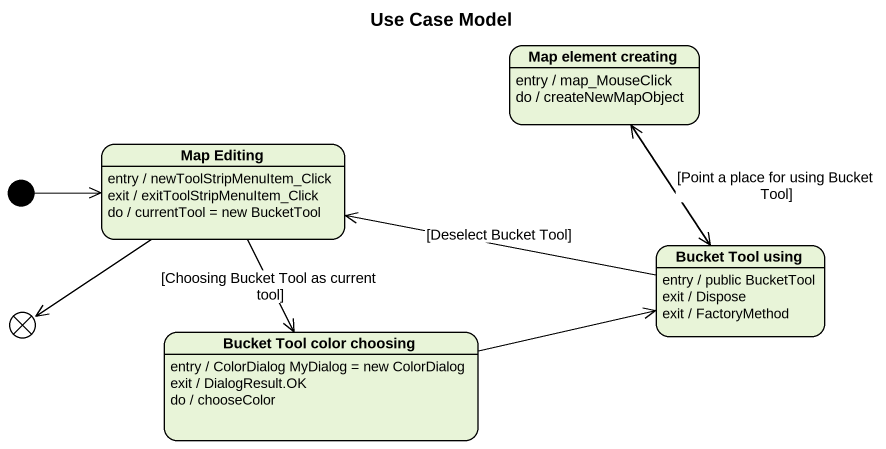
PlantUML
@startuml
title Use Case Model
hide empty description
state "Map element creating" as Map_element_creating
Map_element_creating : entry / map_MouseClick
Map_element_creating : do / createNewMapObject
state "Map Editing" as Map_Editing
Map_Editing : entry / newToolStripMenuItem_Click
Map_Editing : exit / exitToolStripMenuItem_Click
Map_Editing : do / currentTool = new BucketTool
state "Bucket Tool using" as Bucket_Tool_using
Bucket_Tool_using : entry / public BucketTool
Bucket_Tool_using : exit / Dispose
Bucket_Tool_using : exit / FactoryMethod
state exit1 <<choice>>
state "Bucket Tool color choosing" as Bucket_Tool_color_choosing
Bucket_Tool_color_choosing : entry / ColorDialog MyDialog = new ColorDialog
Bucket_Tool_color_choosing : exit / DialogResult.OK
Bucket_Tool_color_choosing : do / chooseColor
[*] -right-> Map_Editing
Map_element_creating --> Bucket_Tool_using
Map_Editing --> exit1
Map_Editing --> Bucket_Tool_color_choosing : [Choosing Bucket Tool as current tool]
Bucket_Tool_using -up-> Map_element_creating : [Point a place for using Bucket Tool]
Bucket_Tool_using -left-> Map_Editing : [Deselect Bucket Tool]
Bucket_Tool_color_choosing -right-> Bucket_Tool_using
@enduml
